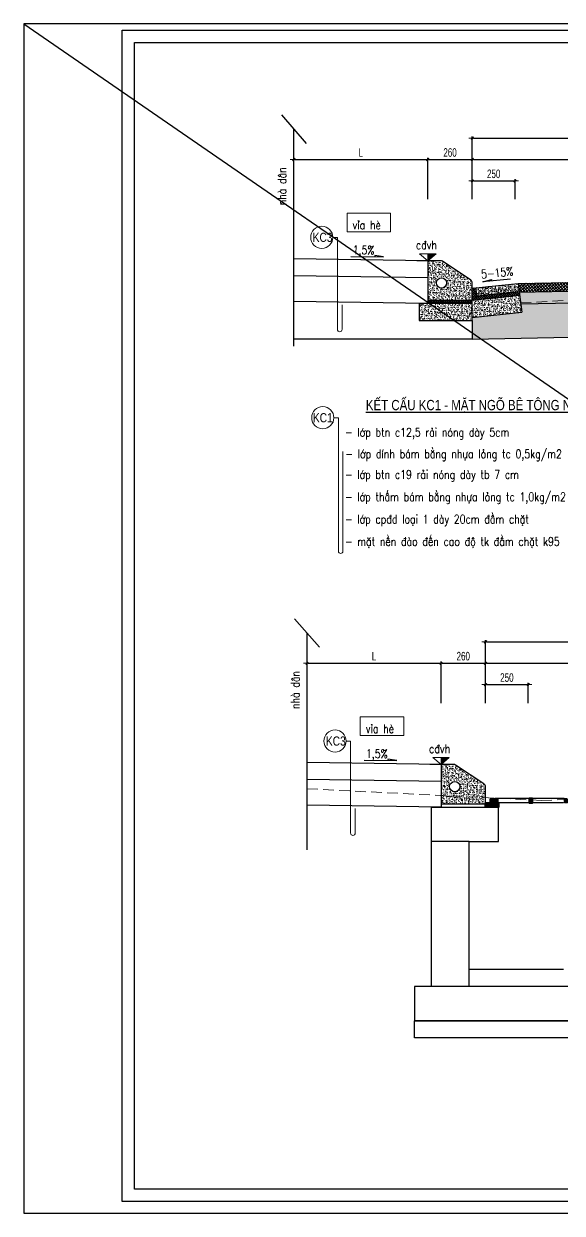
# Model space of a CAD drawing. Header units: millimetres. Extents: x -102634 to -54810, y 11643 to 27305.
# Drawn here: x -102634 to -99488, y 20347 to 27305 of the extents above; entities that cross this region are included whole.
import ezdxf
from ezdxf.enums import TextEntityAlignment as Align

# ---------------------------------------------------------------- set-up
doc = ezdxf.new("R2010")
doc.units = ezdxf.units.MM
doc.header["$MEASUREMENT"] = 0
doc.linetypes.add('HIDDEN', pattern=[0.375, 0.25, -0.125])
for name, color, linetype in [('ENTTNTHIETKE1', 2, 'Continuous'), ('KHUNGTEN', 5, 'Continuous'), ('NOI', 4, 'Continuous'), ('thep', 2, 'Continuous')]:
    doc.layers.add(name, color=color, linetype=linetype)
doc.layers.add('KCS_Plotter', color=11, linetype='Continuous', plot=False)
for name, color, linetype, lineweight in [('LC Dim', 8, 'Continuous', 18), ('LC Hatch', 252, 'Continuous', 9), ('LC ISO', 153, 'Continuous', 13), ('LC Net dam 1', 30, 'Continuous', 30), ('LC Net dam2', 6, 'Continuous', 40), ('LC Net khuat', 4, 'HIDDEN', 13), ('LC Net manh', 239, 'Continuous', 5), ('LC Net thay', 7, 'Continuous', 25), ('LC Text1', 3, 'Continuous', 20), ('LC Text2', 7, 'Continuous', 25)]:
    doc.layers.add(name, color=color, linetype=linetype, lineweight=lineweight)
doc.styles.add('General text 2', font='arial.ttf')
doc.styles.add('HOATBIF', font='hoatbif.shx', dxfattribs={"width": 0.7})
doc.styles.add('LC 3', font='vnsimli.shx', dxfattribs={"width": 0.75})
doc.styles.add('T1', font='Vnsimli.shx', dxfattribs={"width": 0.8})
doc.styles.add('T2', font='', dxfattribs={"width": 0.8})
doc.styles.get('T2').set_extended_font_data('.VnArialH')
doc.dimstyles.new('1-100(1-25)', dxfattribs={"dimscale": 25, "dimtxt": 2.5, "dimasz": 0.35, "dimexe": 0.5, "dimexo": 0, "dimgap": 0.8, "dimtad": 1, "dimdec": 0, "dimzin": 0, "dimdsep": 46, "dimtxsty": 'HOATBIF', "dimblk1": 'DOT', "dimblk2": 'DOT', "dimsah": 1, "dimcen": -1, "dimdle": 1, "dimclrd": 256, "dimclre": 256, "dimclrt": 4, "dimadec": 3, "dimazin": 2, "dimtfac": 0.333333, "dimtdec": 0, "dimtix": 1, "dimtmove": 2, "dimatfit": 3, "dimldrblk": 'DOT', "dimfxl": 1, "dimtvp": 0.833333, "dimtolj": 1, "dimtzin": 0, "dimarcsym": 0})
pattern_1 = [(46.579445, (11309.882, 9722.795), (26.7089363, -3.9538238), [2.8125, -30.9375]), (351.579445, (11309.882, 9722.795), (-3.510937, 28.467398), [2.25, -24.75]), (97.03089, (11312.108, 9722.466), (23.197999, 24.513574), [2.390257, -26.292829]), (42.763645, (11310.33, 9730.282), (39.579915, -8.58378), [4.21875, -46.40625]), (93.21508, (11313.628, 9729.567), (37.166892, 34.37314), [3.585388, -39.439266]), (347.76361, (11310.33, 9730.28), (37.166892, 34.37314), [3.375, -37.125]), (17.579445, (11313.96, 9728.186), (21.4433102, -16.4068414), [2.8125, -30.9375]), (322.579445, (11313.96, 9728.186), (10.730534, 26.6002837), [2.25, -24.75]), (68.03089, (11315.748, 9726.82), (32.1738437, 10.193442), [2.390257, -26.292829]), (34.079445, (11309.882, 9722.795), (1.200005, 12.4340733), [0, -24.45, 0, -25.125, 0, -24.84375]), (4.079445, (11309.882, 9722.795), (10.7299968, 14.1754933), [0, -14.325, 0, -23.8875, 0, -9.46875]), (324.079445, (11301.534, 9723.294), (19.9322138, -2.0386849), [0, -9.375, 0, -29.25, 0, -38.8125]), (314.079445, (11297.791, 9723.518), (22.0544973, 2.4424178), [0, -12.1875, 0, -19.425, 0, -27.5625])]

# ---------------------------------------------------------------- blocks, each defined once
blk = doc.blocks.new('khung vpn')
at = {"layer": 'Defpoints'}
for p, q in [((52556.46, -4195.446), (52498.758, -4195.446)), ((52498.758, -4195.446), (52498.758, -4235.276)), ((52498.758, -4235.276), (52556.46, -4235.276))]:
    blk.add_line(p, q, dxfattribs=at)
at = {"layer": 'KHUNGTEN'}
blk.add_lwpolyline([(52556.243, -4234.885), (52502.048, -4234.885), (52502.048, -4195.662), (52556.243, -4195.662)], close=True, dxfattribs=at)
at = {"layer": 'thep'}
blk.add_lwpolyline([(52555.832, -4234.474), (52502.459, -4234.474), (52502.459, -4196.073), (52555.832, -4196.073)], close=True, dxfattribs=at)
blk = doc.blocks.new('*U5')
at = {"layer": 'LC ISO'}
blk.add_circle((0, 0), 4.25, dxfattribs=at)
at = {"layer": 'LC Text1', "style": 'General text 2', "width": 0.8, "flags": 8}
blk.add_attdef('SYMBOL', text='', height=3.5, dxfattribs=at).set_placement((0, 0), align=Align.MIDDLE_CENTER)
blk = doc.blocks.new('DOT')
at = {"layer": 'LC Dim'}
blk.add_line((-3, 0), (3, 0), dxfattribs=at)
at = {"layer": 'LC Dim', "color": 4}
blk.add_line((-1, -1), (1, 1), dxfattribs=at)
blk.add_lwpolyline([(0.5, 1), (-1, -0.5), (-0.5, -1), (1, 0.5)], close=True, dxfattribs=at)
blk = doc.blocks.new('*D49')
at = {"layer": 'Defpoints', "color": 0, "transparency": 16777216}
for p in [(-100273.8, 26511.4), (-101056.5, 26278.6), (-100273.8, 26278.6)]:
    blk.add_point(p, dxfattribs=at)
at = {"layer": 'LC Dim', "lineweight": -2, "transparency": 16777216}
for p, q in [((-101056.5, 26278.6), (-101056.5, 26521.4)), ((-101049.5, 26511.4), (-100280.8, 26511.4)), ((-100273.8, 26278.6), (-100273.8, 26521.4))]:
    blk.add_line(p, q, dxfattribs=at)
at = {"layer": 'LC Dim', "lineweight": -2, "transparency": 16777216, "xscale": 7, "yscale": 7, "zscale": 7, "rotation": 180}
blk.add_blockref('DOT', (-101056.5, 26511.4), dxfattribs=at)
at = {"layer": 'LC Dim', "lineweight": -2, "transparency": 16777216, "xscale": 7, "yscale": 7, "zscale": 7}
blk.add_blockref('DOT', (-100273.8, 26511.4), dxfattribs=at)
at = {"layer": 'LC Dim', "color": 4, "transparency": 16777216, "insert": (-100665.1, 26552.4), "char_height": 50, "attachment_point": 5, "style": 'HOATBIF'}
blk.add_mtext('\\A1;L', dxfattribs=at)
blk = doc.blocks.new('_Dot')
at = {"color": 0, "linetype": 'ByBlock', "lineweight": -2}
blk.add_line((-0.5, 0), (-1, 0), dxfattribs=at)
at = {"color": 0, "linetype": 'ByBlock', "const_width": 0.5}
blk.add_lwpolyline([(-0.25, 0, 1), (0.25, 0, 1)], format="xyb", close=True, dxfattribs=at)
blk = doc.blocks.new('*D52')
at = {"layer": 'Defpoints', "color": 0, "transparency": 16777216}
for p in [(-100013.8, 26511.4), (-100273.8, 26278.6), (-100013.8, 26278.6)]:
    blk.add_point(p, dxfattribs=at)
at = {"layer": 'LC Dim', "lineweight": -2, "transparency": 16777216}
for p, q in [((-100273.8, 26278.6), (-100273.8, 26521.4)), ((-100266.8, 26511.4), (-100020.8, 26511.4)), ((-100013.8, 26278.6), (-100013.8, 26521.4))]:
    blk.add_line(p, q, dxfattribs=at)
at = {"layer": 'LC Dim', "lineweight": -2, "transparency": 16777216, "xscale": 7, "yscale": 7, "zscale": 7, "rotation": 180}
blk.add_blockref('DOT', (-100273.8, 26511.4), dxfattribs=at)
at = {"layer": 'LC Dim', "lineweight": -2, "transparency": 16777216, "xscale": 7, "yscale": 7, "zscale": 7}
blk.add_blockref('DOT', (-100013.8, 26511.4), dxfattribs=at)
at = {"layer": 'LC Dim', "color": 4, "transparency": 16777216, "insert": (-100143.8, 26552.4), "char_height": 50, "attachment_point": 5, "style": 'HOATBIF'}
blk.add_mtext('\\A1;260', dxfattribs=at)
blk = doc.blocks.new('*D53')
at = {"layer": 'Defpoints', "color": 0, "transparency": 16777216}
for p in [(-98013.8, 26511.4), (-100013.8, 26278.6), (-98013.8, 26278.6)]:
    blk.add_point(p, dxfattribs=at)
at = {"layer": 'LC Dim', "lineweight": -2, "transparency": 16777216}
for p, q in [((-100013.8, 26278.6), (-100013.8, 26521.4)), ((-100006.8, 26511.4), (-98020.8, 26511.4)), ((-98013.8, 26278.6), (-98013.8, 26521.4))]:
    blk.add_line(p, q, dxfattribs=at)
at = {"layer": 'LC Dim', "lineweight": -2, "transparency": 16777216, "xscale": 7, "yscale": 7, "zscale": 7, "rotation": 180}
blk.add_blockref('DOT', (-100013.8, 26511.4), dxfattribs=at)
at = {"layer": 'LC Dim', "lineweight": -2, "transparency": 16777216, "xscale": 7, "yscale": 7, "zscale": 7}
blk.add_blockref('DOT', (-98013.8, 26511.4), dxfattribs=at)
at = {"layer": 'LC Dim', "color": 4, "transparency": 16777216, "insert": (-99013.8, 26565.5), "char_height": 50, "attachment_point": 5, "style": 'HOATBIF'}
blk.add_mtext('\\A1;b/2', dxfattribs=at)
blk = doc.blocks.new('*D50')
at = {"layer": 'Defpoints', "color": 0, "transparency": 16777216}
for p in [(-96013.8, 26636.4), (-100013.8, 26278.6), (-96013.8, 26278.6)]:
    blk.add_point(p, dxfattribs=at)
at = {"layer": 'LC Dim', "lineweight": -2, "transparency": 16777216}
for p, q in [((-100013.8, 26278.6), (-100013.8, 26646.4)), ((-100006.8, 26636.4), (-96020.8, 26636.4)), ((-96013.8, 26278.6), (-96013.8, 26646.4))]:
    blk.add_line(p, q, dxfattribs=at)
at = {"layer": 'LC Dim', "lineweight": -2, "transparency": 16777216, "xscale": 7, "yscale": 7, "zscale": 7, "rotation": 180}
blk.add_blockref('DOT', (-100013.8, 26636.4), dxfattribs=at)
at = {"layer": 'LC Dim', "lineweight": -2, "transparency": 16777216, "xscale": 7, "yscale": 7, "zscale": 7}
blk.add_blockref('DOT', (-96013.8, 26636.4), dxfattribs=at)
at = {"layer": 'LC Dim', "color": 4, "transparency": 16777216, "insert": (-98013.8, 26677.4), "char_height": 50, "attachment_point": 5, "style": 'HOATBIF'}
blk.add_mtext('\\A1;b', dxfattribs=at)
blk = doc.blocks.new('*D51')
at = {"layer": 'Defpoints', "color": 0, "transparency": 16777216}
for p in [(-99763.8, 26386.4), (-100013.8, 26278.6), (-99763.8, 26278.6)]:
    blk.add_point(p, dxfattribs=at)
at = {"layer": 'LC Dim', "lineweight": -2, "transparency": 16777216}
for p, q in [((-100013.8, 26278.6), (-100013.8, 26396.4)), ((-100006.8, 26386.4), (-99770.8, 26386.4)), ((-99763.8, 26278.6), (-99763.8, 26396.4))]:
    blk.add_line(p, q, dxfattribs=at)
at = {"layer": 'LC Dim', "lineweight": -2, "transparency": 16777216, "xscale": 7, "yscale": 7, "zscale": 7, "rotation": 180}
blk.add_blockref('DOT', (-100013.8, 26386.4), dxfattribs=at)
at = {"layer": 'LC Dim', "lineweight": -2, "transparency": 16777216, "xscale": 7, "yscale": 7, "zscale": 7}
blk.add_blockref('DOT', (-99763.8, 26386.4), dxfattribs=at)
at = {"layer": 'LC Dim', "color": 4, "transparency": 16777216, "insert": (-99888.8, 26427.4), "char_height": 50, "attachment_point": 5, "style": 'HOATBIF'}
blk.add_mtext('\\A1;250', dxfattribs=at)
blk = doc.blocks.new('Caodo1')
at = {"layer": 'LC Text1'}
blk.add_hatch(color=4, dxfattribs=at).paths.add_polyline_path([(0, 200), (0, 0), (243, 200)])
at = {"layer": 'LC Text1', "color": 4}
for p, q in [((324, 0), (-324, 0)), ((0, 0), (0, 200))]:
    blk.add_line(p, q, dxfattribs=at)
blk.add_lwpolyline([(-243, 200), (243, 200), (0, 0), (0, 0)], close=True, dxfattribs=at)
at = {"layer": 'LC Text1', "color": 4, "style": 'T1', "width": 0.8}
blk.add_attdef('%%P0,00', text='', height=250, dxfattribs=at).set_placement((-39, 460), align=Align.MIDDLE_CENTER)
blk = doc.blocks.new('*D79')
at = {"layer": 'Defpoints', "color": 0, "transparency": 16777216}
for p in [(-100196.5, 23564.7), (-100979.3, 23332), (-100196.5, 23332)]:
    blk.add_point(p, dxfattribs=at)
at = {"layer": 'LC Dim', "lineweight": -2, "transparency": 16777216}
for p, q in [((-100979.3, 23332), (-100979.3, 23574.7)), ((-100972.3, 23564.7), (-100203.5, 23564.7)), ((-100196.5, 23332), (-100196.5, 23574.7))]:
    blk.add_line(p, q, dxfattribs=at)
at = {"layer": 'LC Dim', "lineweight": -2, "transparency": 16777216, "xscale": 7, "yscale": 7, "zscale": 7, "rotation": 180}
blk.add_blockref('DOT', (-100979.3, 23564.7), dxfattribs=at)
at = {"layer": 'LC Dim', "lineweight": -2, "transparency": 16777216, "xscale": 7, "yscale": 7, "zscale": 7}
blk.add_blockref('DOT', (-100196.5, 23564.7), dxfattribs=at)
at = {"layer": 'LC Dim', "color": 4, "transparency": 16777216, "insert": (-100587.9, 23605.7), "char_height": 50, "attachment_point": 5, "style": 'HOATBIF'}
blk.add_mtext('\\A1;L', dxfattribs=at)
blk = doc.blocks.new('*D80')
at = {"layer": 'Defpoints', "color": 0, "transparency": 16777216}
for p in [(-99936.5, 23564.7), (-100196.5, 23332), (-99936.5, 23332)]:
    blk.add_point(p, dxfattribs=at)
at = {"layer": 'LC Dim', "lineweight": -2, "transparency": 16777216}
for p, q in [((-100196.5, 23332), (-100196.5, 23574.7)), ((-100189.5, 23564.7), (-99943.5, 23564.7)), ((-99936.5, 23332), (-99936.5, 23574.7))]:
    blk.add_line(p, q, dxfattribs=at)
at = {"layer": 'LC Dim', "lineweight": -2, "transparency": 16777216, "xscale": 7, "yscale": 7, "zscale": 7, "rotation": 180}
blk.add_blockref('DOT', (-100196.5, 23564.7), dxfattribs=at)
at = {"layer": 'LC Dim', "lineweight": -2, "transparency": 16777216, "xscale": 7, "yscale": 7, "zscale": 7}
blk.add_blockref('DOT', (-99936.5, 23564.7), dxfattribs=at)
at = {"layer": 'LC Dim', "color": 4, "transparency": 16777216, "insert": (-100066.5, 23605.7), "char_height": 50, "attachment_point": 5, "style": 'HOATBIF'}
blk.add_mtext('\\A1;260', dxfattribs=at)
blk = doc.blocks.new('*D81')
at = {"layer": 'Defpoints', "color": 0, "transparency": 16777216}
for p in [(-97936.5, 23564.7), (-99936.5, 23332), (-97936.5, 23332)]:
    blk.add_point(p, dxfattribs=at)
at = {"layer": 'LC Dim', "lineweight": -2, "transparency": 16777216}
for p, q in [((-99936.5, 23332), (-99936.5, 23574.7)), ((-99929.5, 23564.7), (-97943.5, 23564.7)), ((-97936.5, 23332), (-97936.5, 23574.7))]:
    blk.add_line(p, q, dxfattribs=at)
at = {"layer": 'LC Dim', "lineweight": -2, "transparency": 16777216, "xscale": 7, "yscale": 7, "zscale": 7, "rotation": 180}
blk.add_blockref('DOT', (-99936.5, 23564.7), dxfattribs=at)
at = {"layer": 'LC Dim', "lineweight": -2, "transparency": 16777216, "xscale": 7, "yscale": 7, "zscale": 7}
blk.add_blockref('DOT', (-97936.5, 23564.7), dxfattribs=at)
at = {"layer": 'LC Dim', "color": 4, "transparency": 16777216, "insert": (-98936.5, 23618.8), "char_height": 50, "attachment_point": 5, "style": 'HOATBIF'}
blk.add_mtext('\\A1;b/2', dxfattribs=at)
blk = doc.blocks.new('*D84')
at = {"layer": 'Defpoints', "color": 0, "transparency": 16777216}
for p in [(-95936.5, 23689.7), (-99936.5, 23332), (-95936.5, 23332)]:
    blk.add_point(p, dxfattribs=at)
at = {"layer": 'LC Dim', "lineweight": -2, "transparency": 16777216}
for p, q in [((-99936.5, 23332), (-99936.5, 23699.7)), ((-99929.5, 23689.7), (-95943.5, 23689.7)), ((-95936.5, 23332), (-95936.5, 23699.7))]:
    blk.add_line(p, q, dxfattribs=at)
at = {"layer": 'LC Dim', "lineweight": -2, "transparency": 16777216, "xscale": 7, "yscale": 7, "zscale": 7, "rotation": 180}
blk.add_blockref('DOT', (-99936.5, 23689.7), dxfattribs=at)
at = {"layer": 'LC Dim', "lineweight": -2, "transparency": 16777216, "xscale": 7, "yscale": 7, "zscale": 7}
blk.add_blockref('DOT', (-95936.5, 23689.7), dxfattribs=at)
at = {"layer": 'LC Dim', "color": 4, "transparency": 16777216, "insert": (-97936.5, 23730.7), "char_height": 50, "attachment_point": 5, "style": 'HOATBIF'}
blk.add_mtext('\\A1;b', dxfattribs=at)
blk = doc.blocks.new('*D85')
at = {"layer": 'Defpoints', "color": 0, "transparency": 16777216}
for p in [(-99686.5, 23439.7), (-99936.5, 23332), (-99686.5, 23332)]:
    blk.add_point(p, dxfattribs=at)
at = {"layer": 'LC Dim', "lineweight": -2, "transparency": 16777216}
for p, q in [((-99936.5, 23332), (-99936.5, 23449.7)), ((-99686.5, 23332), (-99686.5, 23449.7)), ((-99929.5, 23439.7), (-99693.5, 23439.7))]:
    blk.add_line(p, q, dxfattribs=at)
at = {"layer": 'LC Dim', "lineweight": -2, "transparency": 16777216, "xscale": 7, "yscale": 7, "zscale": 7, "rotation": 180}
blk.add_blockref('DOT', (-99936.5, 23439.7), dxfattribs=at)
at = {"layer": 'LC Dim', "lineweight": -2, "transparency": 16777216, "xscale": 7, "yscale": 7, "zscale": 7}
blk.add_blockref('DOT', (-99686.5, 23439.7), dxfattribs=at)
at = {"layer": 'LC Dim', "color": 4, "transparency": 16777216, "insert": (-99811.5, 23480.7), "char_height": 50, "attachment_point": 5, "style": 'HOATBIF'}
blk.add_mtext('\\A1;250', dxfattribs=at)

msp = doc.modelspace()

# ---------------------------------------------------------------- hatches: boundary and pattern name
at = {"layer": 'LC Hatch'}
h = msp.add_hatch(dxfattribs=at)
h.set_pattern_fill('AR-CONC', color=256, scale=3.75, angle=-3.42055, style=0)
h.set_pattern_definition(pattern_1)
h.paths.add_polyline_path([(-100273.8, 25689.3), (-100273.8, 25919.3), (-100199.8, 25919.3, -0.148063), (-100188.7, 25915.9), (-100022.7, 25805.2, -0.250765), (-100013.8, 25788.5), (-100013.8, 25689.3)])
h.paths.add_polyline_path([(-100163.8, 25789.3, 1), (-100223.8, 25789.3, 1)], flags=16)
at = {"layer": 'LC Hatch', "ltscale": 2}
h = msp.add_hatch(dxfattribs=at)
h.set_pattern_fill('ANSI37', color=256, scale=100, angle=-3.42055, style=0)
h.set_pattern_definition([(41.579445, (-262.434, 2816.164), (-8.2957238, 9.3504528), []), (131.579445, (-262.434, 2816.164), (-9.3504528, -8.2957238), [])])
h.paths.add_polyline_path([(-98013.8, 25771), (-96288.3, 25736.5), (-96288.3, 25736.7), (-96282.8, 25786.4), (-98013.8, 25821), (-99744.7, 25786.4), (-99739.2, 25736.7), (-99739.2, 25736.5)])
h = msp.add_hatch(dxfattribs=at)
h.set_pattern_fill('ANSI37', color=256, scale=75, angle=-3.42055, style=0)
h.set_pattern_definition([(41.579445, (-43271.362, 22276.986), (-6.2217928, 7.0128396), []), (131.579445, (-43271.362, 22276.986), (-7.0128396, -6.2217928), [])])
h.paths.add_polyline_path([(-99739.2, 25736.7), (-99736.9, 25716.9), (-100013.8, 25688.8), (-100013.8, 25759.3), (-99993.4, 25761.5), (-99987.9, 25711.8)])
at = {"layer": 'LC Hatch'}
h = msp.add_hatch(dxfattribs=at)
h.set_pattern_fill('AR-CONC', color=256, scale=3.75, angle=-3.42055, style=0)
h.set_pattern_definition([(46.579445, (-892.302, 7714.055), (26.7089363, -3.953824), [2.8125, -30.9375]), (351.579445, (-892.302, 7714.055), (-3.510937, 28.467398), [2.25, -24.75]), (97.030845, (-890.076, 7713.725), (23.198018, 24.513556), [2.390257, -26.292829]), (42.763645, (-891.854, 7721.54), (39.579905, -8.58377), [4.21875, -46.40625]), (93.215045, (-888.556, 7720.826), (37.166919, 34.373111), [3.585386, -39.439237]), (347.763645, (-891.854, 7721.54), (37.166892, 34.37314), [3.375, -37.125]), (17.579445, (-888.223, 7719.446), (21.44331, -16.4068414), [2.8125, -30.9375]), (322.579445, (-888.223, 7719.446), (10.730534, 26.600284), [2.25, -24.75]), (68.030845, (-886.436, 7718.079), (32.1738517, 10.193417), [2.390257, -26.292829]), (34.079445, (-892.302, 7714.055), (1.200005, 12.4340733), [0, -24.45, 0, -25.125, 0, -24.84375]), (4.079445, (-892.302, 7714.055), (10.7299968, 14.1754933), [0, -14.325, 0, -23.8875, 0, -9.46875]), (324.079445, (-900.649, 7714.554), (19.9322138, -2.0386849), [0, -9.375, 0, -29.25, 0, -38.8125]), (314.079445, (-904.392, 7714.777), (22.0544973, 2.4424178), [0, -12.1875, 0, -19.425, 0, -27.5625])])
h.paths.add_polyline_path([(-99739.2, 25736.7), (-99744.7, 25786.4), (-99993.4, 25761.5), (-99987.9, 25711.8)])
h = msp.add_hatch(dxfattribs=at)
h.set_pattern_fill('AR-CONC', color=256, scale=3.75, angle=-3.42055, style=0)
h.set_pattern_definition([(46.579445, (-262.434, 2816.164), (26.7089363, -3.9538238), [2.8125, -30.9375]), (351.579445, (-262.434, 2816.164), (-3.510937, 28.467398), [2.25, -24.75]), (97.03089, (-260.208, 2815.835), (23.197999, 24.513574), [2.390257, -26.292829]), (42.763645, (-261.987, 2823.65), (39.579915, -8.58378), [4.21875, -46.40625]), (93.21508, (-258.69, 2822.936), (37.166892, 34.37314), [3.585388, -39.439266]), (347.76361, (-261.987, 2823.65), (37.166892, 34.37314), [3.375, -37.125]), (17.579445, (-258.355, 2821.556), (21.44331, -16.4068414), [2.8125, -30.9375]), (322.579445, (-258.355, 2821.556), (10.730534, 26.600284), [2.25, -24.75]), (68.03089, (-256.568, 2820.188), (32.173844, 10.193442), [2.390257, -26.292829]), (34.079445, (-262.434, 2816.164), (1.200005, 12.4340733), [0, -24.45, 0, -25.125, 0, -24.84375]), (4.079445, (-262.434, 2816.164), (10.7299968, 14.1754933), [0, -14.325, 0, -23.8875, 0, -9.46875]), (324.079445, (-270.782, 2816.663), (19.9322138, -2.0386849), [0, -9.375, 0, -29.25, 0, -38.8125]), (314.079445, (-274.525, 2816.887), (22.0544973, 2.4424178), [0, -12.1875, 0, -19.425, 0, -27.5625])])
h.paths.add_polyline_path([(-99739.2, 25736.5), (-99730.8, 25666.6), (-98013.8, 25701), (-96296.7, 25666.6), (-96288.3, 25736.5), (-98013.8, 25771)])
at = {"layer": 'LC Hatch', "ltscale": 2}
h = msp.add_hatch(dxfattribs=at)
h.set_pattern_fill('ANSI37', color=256, scale=75, style=0)
h.set_pattern_definition([(45, (-71433.566, -15957.672), (-6.629126, 6.629126), []), (135, (-71433.566, -15957.672), (-6.629126, -6.629126), [])])
h.paths.add_polyline_path([(-100273.8, 25689.3), (-100013.8, 25689.3), (-100013.8, 25669.3), (-100273.8, 25669.3)])
at = {"layer": 'LC Hatch'}
h = msp.add_hatch(dxfattribs=at)
h.set_pattern_fill('AR-CONC', color=256, scale=3.75, angle=-3.42055, style=0)
h.set_pattern_definition(pattern_1)
h.paths.add_polyline_path([(-99736.9, 25716.9), (-99724.9, 25617.7), (-100013.8, 25588.2), (-100009.6, 25689.2)])
h = msp.add_hatch(dxfattribs=at)
h.set_pattern_fill('HONEY', color=256, scale=200, angle=-3.42055, style=0)
h.set_pattern_definition([(356.579445, (-262.434, 2816.164), (38.7249673, 19.374646), [25, -50]), (116.579445, (-262.434, 2816.164), (-36.1414193, 23.8494824), [25, -50]), (56.579445, (-262.434, 2816.164), (2.583548, 43.2241284), [-50, 25])])
h.paths.add_polyline_path([(-99730.8, 25666.6), (-99724.9, 25617.7), (-100013.8, 25588.2), (-100013.8, 25569.3), (-100013.8, 25461), (-98013.8, 25501), (-96013.8, 25461), (-96013.8, 25569.3), (-96013.8, 25588.2), (-96302.6, 25617.7), (-96296.7, 25666.6), (-98013.8, 25701)])
h = msp.add_hatch(dxfattribs=at)
h.set_pattern_fill('AR-CONC', color=256, scale=3.75, angle=-3.42055, style=0)
h.set_pattern_definition(pattern_1)
h.paths.add_polyline_path([(-100323.8, 25569.3), (-100323.8, 25669.3), (-100013.8, 25669.3), (-100013.8, 25569.3)])
h = msp.add_hatch(dxfattribs=at)
h.set_pattern_fill('AR-CONC', color=256, scale=3.75, angle=-3.42055, style=0)
h.set_pattern_definition([(46.579445, (11387.123, 6776.18), (26.7089363, -3.9538238), [2.8125, -30.9375]), (351.579445, (11387.123, 6776.18), (-3.510937, 28.467398), [2.25, -24.75]), (97.03089, (11389.35, 6775.85), (23.197999, 24.513574), [2.390257, -26.292829]), (42.763645, (11387.57, 6783.667), (39.579915, -8.58378), [4.21875, -46.40625]), (93.21508, (11390.87, 6782.95), (37.166892, 34.37314), [3.585388, -39.439266]), (347.76361, (11387.57, 6783.667), (37.166892, 34.37314), [3.375, -37.125]), (17.579445, (11391.202, 6781.572), (21.4433102, -16.4068414), [2.8125, -30.9375]), (322.579445, (11391.202, 6781.572), (10.730534, 26.6002837), [2.25, -24.75]), (68.03089, (11392.99, 6780.204), (32.1738437, 10.193442), [2.390257, -26.292829]), (34.079445, (11387.123, 6776.18), (1.200005, 12.4340733), [0, -24.45, 0, -25.125, 0, -24.84375]), (4.079445, (11387.123, 6776.18), (10.7299968, 14.1754933), [0, -14.325, 0, -23.8875, 0, -9.46875]), (324.079445, (11378.776, 6776.679), (19.9322138, -2.0386849), [0, -9.375, 0, -29.25, 0, -38.8125]), (314.079445, (11375.032, 6776.903), (22.0544973, 2.4424178), [0, -12.1875, 0, -19.425, 0, -27.5625])])
h.paths.add_polyline_path([(-100196.5, 22742.6), (-100196.5, 22972.6), (-100122.6, 22972.6, -0.148063), (-100111.5, 22969.3), (-99945.4, 22858.6, -0.250765), (-99936.5, 22841.9), (-99936.5, 22742.6)])
h.paths.add_polyline_path([(-100086.5, 22842.6, 1), (-100146.5, 22842.6, 1)], flags=16)
h = msp.add_hatch(dxfattribs=at)
h.set_pattern_fill('ANSI37', color=8, scale=20, style=0)
h.set_pattern_definition([(45, (-111735.3894, 24181.026), (-1.76776695, 1.76776695), []), (135, (-111735.3894, 24181.026), (-1.76776695, -1.76776695), [])])
h.paths.add_polyline_path([(-99936.5, 22722.6), (-99936.5, 22747.6), (-99906.5, 22747.6), (-99906.5, 22768.6, -0.414214), (-99902.5, 22772.6), (-99890.5, 22772.6, -0.414214), (-99886.5, 22768.6), (-99886.5, 22747.6), (-99861.5, 22747.6), (-99861.5, 22722.6)])
h = msp.add_hatch(dxfattribs=at)
h.set_pattern_fill('ANSI37', color=8, scale=20, style=0)
h.set_pattern_definition([(45, (-38299.8017, 47840.6366), (-1.76776695, 1.76776695), []), (135, (-38299.8017, 47840.6366), (-1.76776695, -1.76776695), [])])
h.paths.add_polyline_path([(-99476.5, 22772.6), (-99460.5, 22772.6, -0.414214), (-99456.5, 22768.6), (-99456.5, 22747.6), (-99476.5, 22747.6)])
h.paths.add_polyline_path([(-99681.5, 22772.6), (-99661.5, 22772.6), (-99661.5, 22747.6), (-99681.5, 22747.6)])
h.paths.add_polyline_path([(-99886.5, 22768.6, -0.414214), (-99882.5, 22772.6), (-99866.5, 22772.6), (-99866.5, 22747.6), (-99886.5, 22747.6)])

# ---------------------------------------------------------------- linework, layer by layer
at = {"layer": 'KCS_Plotter'}
msp.add_line((-102634.5, 27305.5), (-92554.1, 20347.2), dxfattribs=at)
at = {"layer": 'LC Hatch'}
for points in [[(-100745.7, 26198.2), (-100491.5, 26198.2), (-100491.5, 26088.9), (-100745.7, 26088.9)], [(-100668.5, 23251.5), (-100414.2, 23251.5), (-100414.2, 23142.3), (-100668.5, 23142.3)]]:
    msp.add_lwpolyline(points, close=True, dxfattribs=at)
at = {"layer": 'LC Net dam 1', "lineweight": 30}
for points in [[(-100273.8, 25919.3), (-101056.5, 25931)], [(-99744.7, 25786.4), (-98013.8, 25821), (-96282.8, 25786.4)], [(-100196.5, 22972.6), (-100979.3, 22984.4)]]:
    msp.add_lwpolyline(points, dxfattribs=at)
at = {"layer": 'LC Net dam2'}
msp.add_line((-99936.5, 22722.6), (-99936.5, 22722.3), dxfattribs=at)
for points in [[(-99886.5, 22747.6), (-99861.5, 22747.6), (-99861.5, 22722.6), (-99936.5, 22722.6), (-99936.5, 22747.6), (-99906.5, 22747.6), (-99906.5, 22768.6, -0.414214), (-99902.5, 22772.6), (-99890.5, 22772.6, -0.414214), (-99886.5, 22768.6)], [(-99882.5, 22772.6), (-99866.5, 22772.6), (-99866.5, 22747.6), (-99886.5, 22747.6), (-99886.5, 22768.6, -0.414214)]]:
    msp.add_lwpolyline(points, format="xyb", close=True, dxfattribs=at)
msp.add_lwpolyline([(-99661.5, 22772.6), (-99681.5, 22772.6), (-99681.5, 22747.6), (-99661.5, 22747.6)], close=True, dxfattribs=at)
at = {"layer": 'LC Net khuat', "linetype": 'HIDDEN', "ltscale": 250}
for points in [[(-99731.5, 25672.1), (-98013.8, 25767.1), (-96291.1, 25713.5)], [(-100979.3, 22830.4), (-99611.4, 22762.1), (-97936.5, 22820.5), (-96213.8, 22766.9)]]:
    msp.add_lwpolyline(points, dxfattribs=at)
at = {"layer": 'LC Net manh', "color": 252}
for points in [[(-100828.4, 26056.1), (-100802.1, 26056.1), (-100802.1, 25517.8, 1), (-100775, 25517.8), (-100775, 25661.6)], [(-100751.1, 23109.5), (-100724.9, 23109.5), (-100724.9, 22571.2, 1), (-100697.8, 22571.2), (-100697.8, 22714.9)]]:
    msp.add_lwpolyline(points, format="xyb", dxfattribs=at)
at = {"layer": 'LC Net manh', "color": 252, "elevation": 0}
msp.add_lwpolyline([(-100822.6, 25001), (-100796.4, 25001), (-100796.4, 24220.5, 1), (-100769.3, 24220.5), (-100769.3, 24803.2)], format="xyb", dxfattribs=at)
at = {"layer": 'LC Net thay', "ltscale": 250}
for p, q in [((-101129, 26771.9), (-100984, 26606)), ((-101056.5, 25418.9), (-101056.5, 26689)), ((-101051.8, 23825.3), (-100906.8, 23659.4)), ((-100979.3, 22472.3), (-100979.3, 23742.4))]:
    msp.add_line(p, q, dxfattribs=at)
at = {"layer": 'LC Net thay'}
for p, q in [((-100273.8, 25689.3), (-100273.8, 25669.3)), ((-99739.2, 25736.7), (-99724.9, 25617.7)), ((-99476.5, 22772.6), (-99866.5, 22772.6)), ((-100251.5, 21672.6), (-100251.5, 22722.6)), ((-100251.5, 22722.6), (-99861.5, 22722.6)), ((-100196.5, 22742.6), (-100196.5, 22722.6)), ((-100196.5, 22742.6), (-100196.5, 22722.6)), ((-99481.5, 22747.6), (-99861.5, 22747.6)), ((-99861.5, 22522.6), (-99861.5, 22722.6)), ((-100031.5, 21672.6), (-100031.5, 22522.6)), ((-100031.5, 22522.6), (-99861.5, 22522.6)), ((-99481.5, 21772.6), (-100031.5, 21772.6))]:
    msp.add_line(p, q, dxfattribs=at)
for points in [[(-100273.8, 25689.3), (-100013.8, 25689.3), (-100013.8, 25788.5, 0.250765), (-100022.7, 25805.2), (-100188.7, 25915.9, 0.148069), (-100199.8, 25919.3), (-100273.8, 25919.3)], [(-100196.5, 22742.6), (-99936.5, 22742.6), (-99936.5, 22841.9, 0.250765), (-99945.4, 22858.6), (-100111.5, 22969.3, 0.148069), (-100122.6, 22972.6), (-100196.5, 22972.6)], [(-100196.5, 22742.6), (-99936.5, 22742.6), (-99936.5, 22841.9, 0.250765), (-99945.4, 22858.6), (-100111.5, 22969.3, 0.148069), (-100122.6, 22972.6), (-100196.5, 22972.6)]]:
    msp.add_lwpolyline(points, format="xyb", close=True, dxfattribs=at)
at = {"layer": 'LC Net thay', "ltscale": 250}
for points in [[(-100273.8, 25819.3), (-101056.5, 25831)], [(-99741.6, 25736.4), (-98013.8, 25771), (-96285.9, 25736.4)], [(-100273.8, 25669.3), (-101056.5, 25681)], [(-99730.8, 25666.6), (-98013.8, 25701), (-96296.7, 25666.6)], [(-100013.8, 25569.3), (-100013.8, 25461)], [(-100013.8, 25461), (-98013.8, 25501), (-96013.8, 25461)], [(-100013.8, 25461), (-101056.5, 25461)], [(-100196.5, 22872.6), (-100979.3, 22884.4)], [(-100196.5, 22722.6), (-100979.3, 22734.4)]]:
    msp.add_lwpolyline(points, dxfattribs=at)
at = {"layer": 'LC Net thay'}
for points in [[(-100013.8, 25759.3), (-99993.4, 25761.5)], [(-100013.8, 25669.3), (-100323.8, 25669.3), (-100323.8, 25569.3), (-100013.8, 25569.3), (-100013.8, 25689.3)], [(-100013.8, 25688.8), (-99736.9, 25717)], [(-100013.8, 25588.2), (-99724.9, 25617.7)], [(-100196.5, 22722.6), (-99936.5, 22722.6), (-99936.5, 22742.6)], [(-100031.5, 22522.6), (-100251.5, 22522.6)], [(-99161.5, 21472.6), (-99161.5, 21672.6), (-100351.5, 21672.6), (-100351.5, 21472.6)], [(-99161.5, 21472.6), (-100351.5, 21472.6), (-99161.5, 21472.6), (-99161.5, 21372.6), (-100351.5, 21372.6), (-100351.5, 21472.6)]]:
    msp.add_lwpolyline(points, dxfattribs=at)
msp.add_lwpolyline([(-99739.2, 25736.7), (-99987.9, 25711.8), (-99993.4, 25761.5), (-99744.7, 25786.4)], close=True, dxfattribs=at)
for centre in [(-100193.8, 25789.3), (-100116.5, 22842.6), (-100116.5, 22842.6)]:
    msp.add_circle(centre, 30, dxfattribs=at)
at = {"layer": 'NOI'}
for points in [[(-100722.9, 25944.6), (-100532.1, 25941.7), (-100583.6, 25950.8), (-100583.5, 25942.5)], [(-99790.3, 25811.5), (-99952.8, 25795.3), (-99902.3, 25808.7), (-99901.7, 25800.4)], [(-100645.7, 22998), (-100454.9, 22995.1), (-100506.3, 23004.2), (-100506.2, 22995.9)]]:
    msp.add_lwpolyline(points, dxfattribs=at)

# ---------------------------------------------------------------- block references
at = {"layer": 'ENTTNTHIETKE1', "color": 6, "xscale": 174.6984611220305, "yscale": 174.6984611220305, "zscale": 174.6984611220305}
msp.add_blockref('khung vpn', (-9274086.7, 760243.4), dxfattribs=at)
at = {"layer": 'LC Net manh'}
ref = msp.add_blockref('*U5', (-100893.2, 26056.1), dxfattribs=dict(at, xscale=-15.24705842815456, yscale=15.24705842815456, zscale=15.24705842815456))
ref.add_attrib('SYMBOL', 'KC3', dxfattribs={"layer": 'LC Text1', "height": 53.36, "style": 'General text 2', "width": 0.8}).set_placement((-100888.6, 26056.1), align=Align.MIDDLE_CENTER)
ref = msp.add_blockref('*U5', (-100887.4, 25001, 0), dxfattribs=dict(at, xscale=15.24705842815456, yscale=15.24705842815456, zscale=15.24705842815456))
ref.add_attrib('SYMBOL', 'KC1', dxfattribs={"layer": 'LC Text1', "height": 53.36, "style": 'General text 2', "width": 0.8}).set_placement((-100887.4, 25001, 0), align=Align.MIDDLE_CENTER)
ref = msp.add_blockref('*U5', (-100815.9, 23109.5), dxfattribs=dict(at, xscale=-15.24705842815456, yscale=15.24705842815456, zscale=15.24705842815456))
ref.add_attrib('SYMBOL', 'KC3', dxfattribs={"layer": 'LC Text1', "height": 53.36, "style": 'General text 2', "width": 0.8}).set_placement((-100811.4, 23109.5), align=Align.MIDDLE_CENTER)
at = {"layer": 'LC Text1'}
ref = msp.add_blockref('Caodo1', (-100273.8, 25919.3), dxfattribs=dict(at, xscale=0.1999999948311597, yscale=0.1999999948311597, zscale=0.1999999948311597))
ref.add_attrib('%%P0,00', 'c®vh', dxfattribs={"layer": 'LC Text2', "height": 50, "style": 'T1', "width": 0.8}).set_placement((-100281.6, 26011.2), align=Align.MIDDLE_CENTER)
ref = msp.add_blockref('Caodo1', (-100196.5, 22972.6), dxfattribs=dict(at, xscale=0.1999999948311597, yscale=0.1999999948311597, zscale=0.1999999948311597))
ref.add_attrib('%%P0,00', 'c®vh', dxfattribs={"layer": 'LC Text2', "height": 50, "style": 'T1', "width": 0.8}).set_placement((-100204.3, 23064.5), align=Align.MIDDLE_CENTER)

# ---------------------------------------------------------------- texts
at = {"layer": 'LC Text1', "color": 3, "style": 'LC 3', "width": 0.8}
for s, height, rotation, p in [('nhµ d©n', 50, 90, (-101100.7, 26243.2)), ('1,5%%%', 50, 359.14063, (-100712.7, 25958)), ('5-15%%%', 50, 5.71059, (-99959.9, 25814.9)), ('- líp btn c12,5 r¶i nãng dµy 5cm', 50.002, 359.99922, (-100757.4, 24890.4)), ('- líp dÝnh b¸m b»ng nhùa láng tc 0,5kg/m2', 50.002, 359.99922, (-100755.4, 24764.2)), ('- líp btn c19 r¶i nãng dµy tb 7 cm', 50.002, 359.99922, (-100757.8, 24643.8)), ('- líp thÊm b¸m b»ng nhùa láng tc 1,0kg/m2', 50.002, 359.99922, (-100757.8, 24513.2)), ('- líp cp®d lo¹i 1 dµy 20cm ®Çm chÆt', 50.002, 359.99922, (-100757.8, 24382.5)), ('- mÆt nÒn ®µo ®Õn cao ®é tk ®Çm chÆt k95', 50.002, 359.99922, (-100757.8, 24251.9)), ('nhµ d©n', 50, 90, (-101023.5, 23296.5)), ('1,5%%%', 50, 359.14063, (-100635.5, 23011.3))]:
    msp.add_text(s, height=height, rotation=rotation, dxfattribs=at).set_placement(p)
for p in [(-100712.9, 26103.2), (-100635.7, 23156.5)]:
    msp.add_text('vØa hÌ', height=50, dxfattribs=at).set_placement(p)
at = {"layer": 'LC Text2', "style": 'T2', "width": 0.8}
msp.add_text('%%UkÕt cÊu kc1 - MÆT NGâ B£ T¤NG NHùA', height=60, dxfattribs=at).set_placement((-100635.8, 25045))

# ---------------------------------------------------------------- dimensions: what is measured, and where the dimension line sits
at = {"layer": 'LC Dim', "color": 2}
for base, p1, p2, text, picture, middle in [((-96013.8, 26636.4), (-100013.8, 26278.6), (-96013.8, 26278.6), 'b', '*D50', (-98013.8, 26677.4)), ((-98013.8, 26511.4), (-100013.8, 26278.6), (-98013.8, 26278.6), 'b/2', '*D53', (-99013.8, 26565.5)), ((-95936.5, 23689.7), (-99936.5, 23332), (-95936.5, 23332), 'b', '*D84', (-97936.5, 23730.7)), ((-97936.5, 23564.7), (-99936.5, 23332), (-97936.5, 23332), 'b/2', '*D81', (-98936.5, 23618.8))]:
    dim = msp.add_linear_dim(base=base, p1=p1, p2=p2, text=text, dimstyle='1-100(1-25)', override={"dimscale": 20, "dimfxl": 2, "dimarcsym": 1}, dxfattribs=at)
    dim.commit()
    dim.dimension.update_dxf_attribs({"geometry": picture, "text_midpoint": middle})
at = {"layer": 'LC Dim'}
for base, p1, p2, picture, middle in [((-100273.8, 26511.4), (-101056.5, 26278.6), (-100273.8, 26278.6), '*D49', (-100665.1, 26552.4)), ((-100196.5, 23564.7), (-100979.3, 23332), (-100196.5, 23332), '*D79', (-100587.9, 23605.7))]:
    dim = msp.add_linear_dim(base=base, p1=p1, p2=p2, text='L', dimstyle='1-100(1-25)', override={"dimscale": 20, "dimfxl": 2, "dimarcsym": 1}, dxfattribs=at)
    dim.commit()
    dim.dimension.update_dxf_attribs({"geometry": picture, "text_midpoint": middle})
at = {"layer": 'LC Dim', "color": 2}
for base, p1, p2, picture, middle in [((-100013.8, 26511.4), (-100273.8, 26278.6), (-100013.8, 26278.6), '*D52', (-100143.8, 26552.4)), ((-99763.8, 26386.4), (-100013.8, 26278.6), (-99763.8, 26278.6), '*D51', (-99888.8, 26427.4)), ((-99936.5, 23564.7), (-100196.5, 23332), (-99936.5, 23332), '*D80', (-100066.5, 23605.7)), ((-99686.5, 23439.7), (-99936.5, 23332), (-99686.5, 23332), '*D85', (-99811.5, 23480.7))]:
    dim = msp.add_linear_dim(base=base, p1=p1, p2=p2, dimstyle='1-100(1-25)', override={"dimscale": 20, "dimfxl": 2, "dimarcsym": 1}, dxfattribs=at)
    dim.commit()
    dim.dimension.update_dxf_attribs({"geometry": picture, "text_midpoint": middle})

doc.saveas('drawing.dxf')
